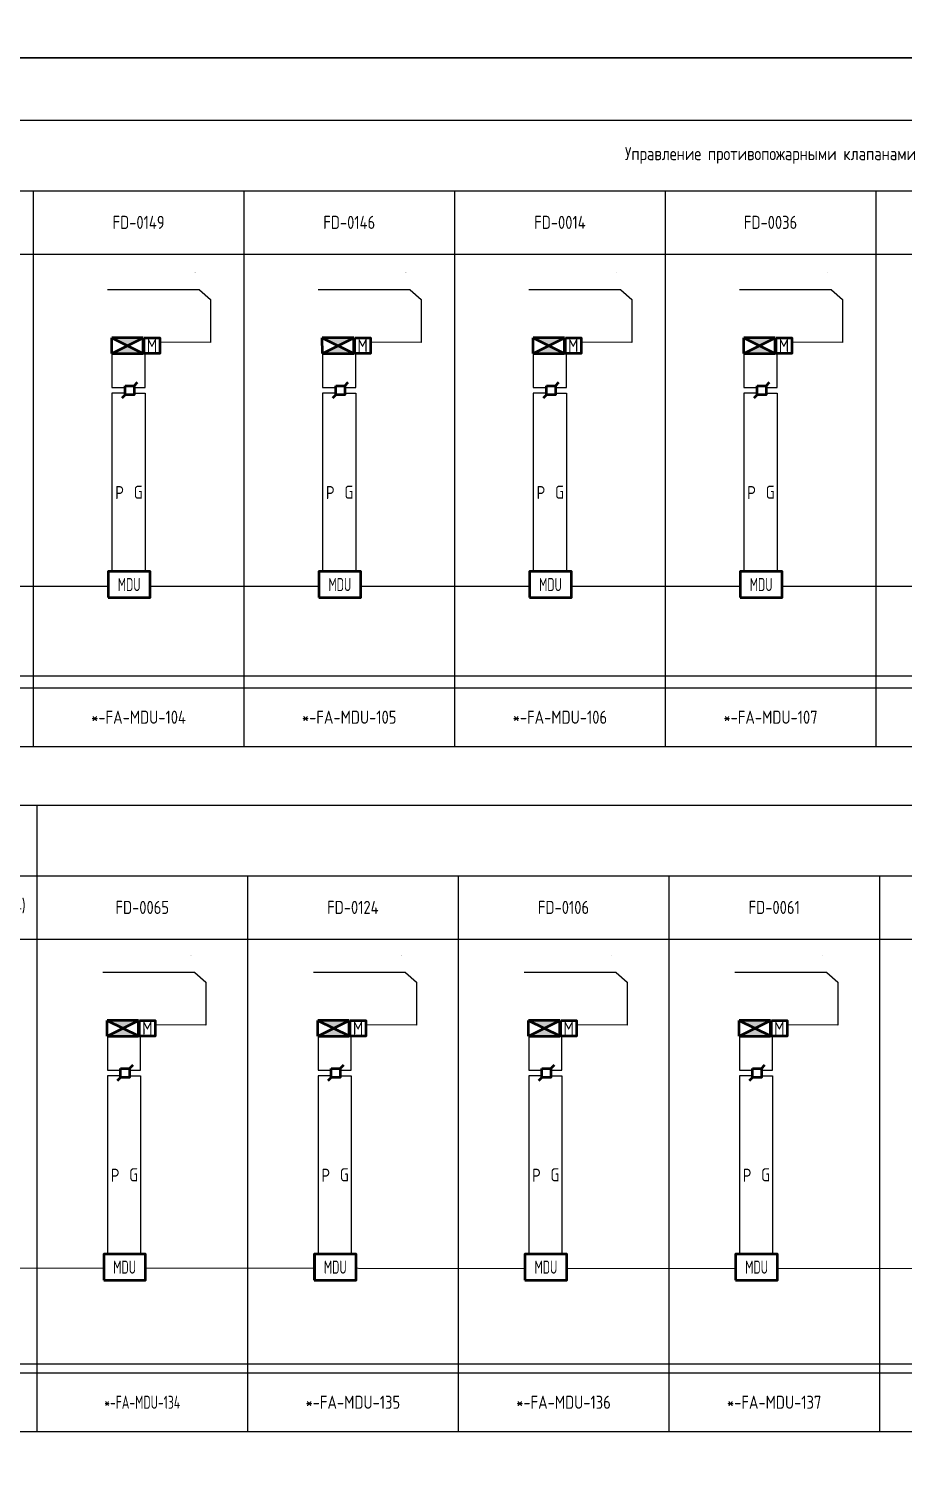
# Model space of a CAD drawing. Header units: millimetres. Extents: x 127230 to 906013, y -355313 to -209225.
# Drawn here: x 224820 to 241507, y -312322 to -284681 of the extents above; entities that cross this region are included whole.
import ezdxf
from ezdxf.enums import TextEntityAlignment as Align

# ---------------------------------------------------------------- set-up
doc = ezdxf.new("R2018")
doc.units = ezdxf.units.MM
doc.linetypes.add('Cплошная', pattern=[0])
for name, color, linetype, lineweight in [('14', 250, 'Continuous', 0), ('GM_кабель_СПС', 6, 'Continuous', 25), ('АТ_ПС_ИП_025', 1, 'Continuous', 25), ('АТ_ПС_ППКП_025', 5, 'Continuous', 25), ('АТ_ПС_Текст_025', 7, 'Continuous', 25), ('АТ_ПС_Трасса_100', 1, 'Continuous', 100)]:
    doc.layers.add(name, color=color, linetype=linetype, lineweight=lineweight)
doc.layers.add('ПС2', color=230, linetype='Continuous')
doc.styles.add('GLE_OASR_TextStyle', font='GOST2304A.ttf')
doc.styles.get("Standard").update_dxf_attribs({"font": 'gost_0.ttf'})
doc.styles.add('ГОСТ 2.304', font='CS_Gost2304.shx', dxfattribs={"width": 0.8})
doc.styles.add('Текст Т', font='isocpeur.ttf')

# ---------------------------------------------------------------- blocks, each defined once
blk = doc.blocks.new('*U53')
at = {"color": 0, "lineweight": 30, "width": 1.001, "flags": 104}
blk.add_attdef('ТЕКСТ1', text='', height=2.5, dxfattribs=at).set_placement((0.55, 3.27), align=Align.TOP_LEFT)
at = {"color": 0, "lineweight": 0}
blk.add_wipeout([(0, 4.3), (16.02, 4.3), (16.02, 0), (0, 0)], dxfattribs=at)
blk = doc.blocks.new('*U54')
at = {"color": 0, "lineweight": 30, "width": 1.001, "flags": 104}
blk.add_attdef('ТЕКСТ1', text='', height=2.5, dxfattribs=at).set_placement((0.55, 3.27), align=Align.TOP_LEFT)
at = {"color": 0, "lineweight": 0}
blk.add_wipeout([(0, 4.3), (21.07, 4.3), (21.07, 0), (0, 0)], dxfattribs=at)
blk = doc.blocks.new('*U49')
at = {"linetype": 'Continuous', "lineweight": 25}
blk.add_wipeout([(-1.5, -1.5), (-1.5, 1.5), (1.5, 1.5), (1.5, -1.5)], dxfattribs=at)
at = {"color": 0, "linetype": 'Continuous', "lineweight": -2}
for p, q in [((1.5, 1.5), (2.63, 2.63)), ((-1.5, -1.5), (-2.63, -2.63))]:
    blk.add_line(p, q, dxfattribs=at)
blk.add_lwpolyline([(-1.5, 1.5), (1.5, 1.5), (1.5, -1.5), (-1.5, -1.5)], close=True, dxfattribs=at)
blk = doc.blocks.new('*U52')
at = {"linetype": 'Continuous', "lineweight": -2}
h = blk.add_hatch(color=0, dxfattribs=at)
h.dxf.hatch_style = 1
h.paths.add_polyline_path([(-6, 2.97), (-2.98, 1.48), (0, 2.97)])
h.paths.add_polyline_path([(-2.98, 1.48), (-6, -0.03), (0, -0.03), (0, 0)])
at = {"color": 0, "linetype": 'Continuous', "lineweight": -2}
for p, q in [((-6, -0.03), (-6, 2.97)), ((0, 2.97), (-6, 2.97)), ((-6, 2.97), (0, 0)), ((-6, -0.03), (0, 2.97)), ((0, -0.03), (0, 2.97)), ((0, 1.47), (0.18, 1.47)), ((-6, -0.03), (0, -0.03))]:
    blk.add_line(p, q, dxfattribs=at)
blk.add_lwpolyline([(0.18, 2.97), (3.18, 2.97), (3.18, -0.03), (0.18, -0.03)], close=True, dxfattribs=at)
at = {"color": 0, "linetype": 'Continuous', "lineweight": -2, "style": 'GLE_OASR_TextStyle'}
blk.add_text('М', height=2.5, dxfattribs=at).set_placement((1.68, 1.47), align=Align.MIDDLE_CENTER)
blk = doc.blocks.new('*U51')
at = {"color": 0, "linetype": 'Continuous', "lineweight": -2}
blk.add_lwpolyline([(-8, -0.03), (0, -0.03), (0, 4.97), (-8, 4.97)], close=True, dxfattribs=at)
at = {"color": 0, "linetype": 'Continuous', "lineweight": -2, "style": 'ГОСТ 2.304', "width": 0.8, "flags": 4}
blk.add_attdef('НАДПИСЬ', text='', height=2.5, dxfattribs=at).set_placement((-4, 2.47), align=Align.MIDDLE_CENTER)
blk = doc.blocks.new('*U50')
at = {"color": 0, "lineweight": 0}
blk.add_wipeout([(-2.08, 6.13), (-19.65, 6.12), (-19.65, 1.83), (-2.08, 1.83)], dxfattribs=at)
at = {"color": 0, "linetype": 'Cплошная', "lineweight": 25}
for q in [(-19.65, 1.83), (0, 0)]:
    blk.add_line((-2.08, 1.83), q, dxfattribs=at)
at = {"color": 0, "lineweight": 30, "flags": 104}
blk.add_attdef('ТЕКСТ1', text='', height=2.5, dxfattribs=at).set_placement((-2.99, 5.1), align=Align.TOP_RIGHT)
blk = doc.blocks.new('*T86')
at = {"color": 7, "linetype": 'ByBlock', "transparency": 16777216}
for p, q in [((0, 0), (84455, 0)), ((0, 0), (0, -1346)), ((60325, 0), (60325, -11956)), ((64347, 0), (64347, -11956)), ((80433, 0), (80433, -11956)), ((84455, 0), (84455, -11956)), ((144780, 0), (144780, -11956)), ((0, -1346), (144780, -1346)), ((4022, -1346), (4022, -11956)), ((8043, -1346), (8043, -11956)), ((12065, -1346), (12065, -11956)), ((16087, -1346), (16087, -11956)), ((20108, -1346), (20108, -11956)), ((24130, -1346), (24130, -11956)), ((28152, -1346), (28152, -11956)), ((32173, -1346), (32173, -11956)), ((36195, -1346), (36195, -11956)), ((40217, -1346), (40217, -11956)), ((44238, -1346), (44238, -11956)), ((48260, -1346), (48260, -11956)), ((52282, -1346), (52282, -11956)), ((56303, -1346), (56303, -11956)), ((68368, -1346), (68368, -11956)), ((72390, -1346), (72390, -11956)), ((76412, -1346), (76412, -11956)), ((88477, -1346), (88477, -11956)), ((92498, -1346), (92498, -11956)), ((96520, -1346), (96520, -11956)), ((100542, -1346), (100542, -11956)), ((104563, -1346), (104563, -11956)), ((108585, -1346), (108585, -11956)), ((112607, -1346), (112607, -11956)), ((116628, -1346), (116628, -11956)), ((120650, -1346), (120650, -11956)), ((124672, -1346), (124672, -11956)), ((128693, -1346), (128693, -11956)), ((132715, -1346), (132715, -11956)), ((136737, -1346), (136737, -11956)), ((140758, -1346), (140758, -11956)), ((0, -2556), (144780, -2556)), ((0, -2556), (0, -11956)), ((0, -10838), (144780, -10838)), ((0, -11956), (144780, -11956))]:
    blk.add_line(p, q, dxfattribs=at)
at = {"color": 0, "linetype": 'ByBlock', "lineweight": -2, "transparency": 16777216}
for p, q in [((84455, 0), (144780, 0)), ((0, -1346), (0, -2556))]:
    blk.add_line(p, q, dxfattribs=at)
at = {"color": 7, "transparency": 16777216, "char_height": 250, "attachment_point": 5, "style": 'GLE_OASR_TextStyle'}
for s, insert, width in [('Управление противопожарными клапанами', (30162, -673), 60323.8), ('{\\C7;Управление противопожарными клапанами}', (72390, -673), 16085.47), ('Управление противопожарными клапанами', (114618, -673), 60323.8), ('Дистанционный пуск ^Jсистемы дымоудаления', (62336, -1951), 4020.47), ('Дистанционный пуск ^Jсистемы дымоудаления', (82444, -1951), 4020.47), ('FD-0145', (2011, -1951), 4020.47), ('FD-0015', (6032, -1951), 4020.47), ('FD-0037', (10054, -1951), 4020.47), ('SD-0005', (14076, -1951), 4020.47), ('FD-0149', (18097, -1951), 4020.47), ('FD-0146', (22119, -1951), 4020.47), ('FD-0014', (26141, -1951), 4020.47), ('FD-0036', (30162, -1951), 4020.47), ('FD-0157', (34184, -1951), 4020.47), ('FD-0156', (38206, -1951), 4020.47), ('FD-0013', (42227, -1951), 4020.47), ('FD-0147', (46249, -1951), 4020.47), ('FD-0035', (50271, -1951), 4020.47), ('FD-0099', (54292, -1951), 4020.47), ('FD-0047', (58314, -1951), 4020.47), ('FD-0012', (66357, -1951), 4020.47), ('FD-0034', (70379, -1951), 4020.47), ('FD-122', (74401, -1951), 4020.47), ('FD-0135', (78422, -1951), 4020.47), ('SD-0003', (86466, -1951), 4020.47), ('FD-0011', (90488, -1951), 4020.47), ('FD-0054', (94509, -1951), 4020.47), ('FD-0068', (98531, -1951), 4020.47), ('FD-0088', (102553, -1951), 4020.47), ('FD-0086', (106574, -1951), 4020.47), ('FD-0110', (110596, -1951), 4020.47), ('FD-119', (114618, -1951), 4020.47), ('FD-0134', (118639, -1951), 4020.47), ('FD-0059', (122661, -1951), 4020.47), ('FD-0098', (126683, -1951), 4020.47), ('FD-0062', (130704, -1951), 4020.47), ('FD-0066', (134726, -1951), 4020.47), ('FD-0126', (138748, -1951), 4020.47), ('FD-0117', (142769, -1951), 4020.47), ('*-FA-MDU-100', (2011, -11397), 4020.47), ('*-FA-MDU-101', (6032, -11397), 4020.47), ('*-FA-MDU-102', (10054, -11397), 4020.47), ('*-FA-MDU-103', (14076, -11397), 4020.47), ('*-FA-MDU-104', (18097, -11397), 4020.47), ('*-FA-MDU-105', (22119, -11397), 4020.47), ('*-FA-MDU-106', (26141, -11397), 4020.47), ('*-FA-MDU-107', (30162, -11397), 4020.47), ('*-FA-MDU-108', (34184, -11397), 4020.47), ('*-FA-MDU-109', (38206, -11397), 4020.47), ('*-FA-MDU-110', (42227, -11397), 4020.47), ('*-FA-MDU-111', (46249, -11397), 4020.47), ('*-FA-MDU-112', (50271, -11397), 4020.47), ('*-FA-MDU-113', (54292, -11397), 4020.47), ('*-FA-MDU-114', (58314, -11397), 4020.47), ('*-FA-SIB-12.1', (62336, -11397), 4020.47), ('*-FA-MDU-115', (66357, -11397), 4020.47), ('*-FA-MDU-116', (70379, -11397), 4020.47), ('*-FA-MDU-117', (74401, -11397), 4020.47), ('*-FA-MDU-118', (78422, -11397), 4020.47), ('*-FA-SIB-12.2', (82444, -11397), 4020.47), ('*-FA-MDU-119', (86466, -11397), 4020.47), ('*-FA-MDU-120', (90488, -11397), 4020.47), ('*-FA-MDU-121', (94509, -11397), 4020.47), ('*-FA-MDU-122', (98531, -11397), 4020.47), ('*-FA-MDU-123', (102553, -11397), 4020.47), ('*-FA-MDU-124', (106574, -11397), 4020.47), ('*-FA-MDU-125', (110596, -11397), 4020.47), ('*-FA-MDU-126', (114618, -11397), 4020.47), ('*-FA-MDU-127', (118639, -11397), 4020.47), ('*-FA-MDU-128', (122661, -11397), 4020.47), ('*-FA-MDU-129', (126683, -11397), 4020.47), ('*-FA-MDU-130', (130704, -11397), 4020.47), ('*-FA-MDU-131', (134726, -11397), 4020.47), ('*-FA-MDU-132', (138748, -11397), 4020.47), ('*-FA-MDU-133', (142769, -11397), 4020.47)]:
    blk.add_mtext(s, dxfattribs=dict(at, insert=insert, width=width))
at = {"color": 0, "transparency": 16777216, "char_height": 0.18, "width": 4020.47, "attachment_point": 5, "style": 'Текст Т'}
for insert in [(62336, -673), (82444, -673)]:
    blk.add_mtext('Управление противопожарными клапанами', dxfattribs=dict(at, insert=insert))
blk = doc.blocks.new('*T87')
at = {"color": 0, "linetype": 'ByBlock', "lineweight": -2, "transparency": 16777216}
blk.add_line((0, 0), (88505, 0), dxfattribs=at)
at = {"color": 7, "linetype": 'ByBlock', "transparency": 16777216}
for p, q in [((0, 0), (0, -11956)), ((8043, 0), (8043, -11956)), ((16087, 0), (16087, -11956)), ((88505, 0), (88505, -11956)), ((0, -1346), (88505, -1346)), ((20108, -1346), (20108, -11956)), ((24130, -1346), (24130, -11956)), ((28152, -1346), (28152, -11956)), ((32173, -1346), (32173, -11956)), ((36195, -1346), (36195, -11956)), ((40217, -1346), (40217, -11956)), ((44238, -1346), (44238, -11956)), ((48260, -1346), (48260, -11956)), ((52282, -1346), (52282, -11956)), ((56303, -1346), (56303, -11956)), ((60325, -1346), (60325, -11956)), ((64347, -1346), (64347, -11956)), ((68368, -1346), (68368, -11956)), ((72418, -1346), (72418, -11956)), ((76440, -1346), (76440, -11956)), ((80462, -1346), (80462, -11956)), ((84483, -1346), (84483, -11956)), ((0, -2556), (88505, -2556)), ((0, -10838), (88505, -10838)), ((0, -11956), (88505, -11956))]:
    blk.add_line(p, q, dxfattribs=at)
at = {"color": 7, "transparency": 16777216, "char_height": 250, "attachment_point": 5}
for s, insert, width, style in [('Отключение вытяжной вентиляции, кондиционирования, электроконвекторов**', (4022, -673), 8042.13, 'GLE_OASR_TextStyle'), ('Отключение приточно-вытяжной вентиляции', (12065, -673), 8042.13, 'GLE_OASR_TextStyle'), ('Управление противопожарными клапанами', (52296, -673), 72417.13, 'GLE_OASR_TextStyle'), ('Отключение F0-51-010-NHC23^J/F0-51-010-NHC22/F0-51-010-NHC14 от Щита F0-51-010-NHC21', (4022, -1951), 8042.13, 'GLE_OASR_TextStyle'), ('Отключение П2 (FA-0002A)/П2р (FA-0002В)/ПВ4 (FAB-0004)', (12065, -1951), 8042.13, 'GLE_OASR_TextStyle'), ('FD-0065', (18098, -1951), 4020.47, 'GLE_OASR_TextStyle'), ('FD-0124', (22119, -1951), 4020.47, 'GLE_OASR_TextStyle'), ('FD-0106', (26141, -1951), 4020.47, 'GLE_OASR_TextStyle'), ('FD-0061', (30163, -1951), 4020.47, 'GLE_OASR_TextStyle'), ('FD-0116', (34184, -1951), 4020.47, 'GLE_OASR_TextStyle'), ('FD-0107', (38206, -1951), 4020.47, 'GLE_OASR_TextStyle'), ('FD-0048', (42228, -1951), 4020.47, 'GLE_OASR_TextStyle'), ('FD-0094', (46249, -1951), 4020.47, 'GLE_OASR_TextStyle'), ('FD-0049', (50271, -1951), 4020.47, 'GLE_OASR_TextStyle'), ('FD-0050', (54293, -1951), 4020.47, 'GLE_OASR_TextStyle'), ('FD-0100', (58314, -1951), 4020.47, 'GLE_OASR_TextStyle'), ('FD-0148', (62336, -1951), 4020.47, 'GLE_OASR_TextStyle'), ('FD-0127', (66358, -1951), 4020.47, 'GLE_OASR_TextStyle'), ('FD-0128', (70393, -1951), 4048.8, 'GLE_OASR_TextStyle'), ('FD-0101', (74429, -1951), 4020.47, 'GLE_OASR_TextStyle'), ('FD-0017', (78451, -1951), 4020.47, 'GLE_OASR_TextStyle'), ('FD-0016', (82473, -1951), 4020.47, 'GLE_OASR_TextStyle'), ('FD-0144', (86494, -1951), 4020.47, 'GLE_OASR_TextStyle'), (' *-FA-MR1-12.1', (4022, -11397), 8042.13, 'GLE_OASR_TextStyle'), (' *-FA-MR4-12.2', (12065, -11397), 8042.13, 'GLE_OASR_TextStyle'), ('*-FA-MDU-134', (18098, -11397), 4020.47, 'ГОСТ 2.304'), ('*-FA-MDU-135', (22119, -11397), 4020.47, 'GLE_OASR_TextStyle'), ('*-FA-MDU-136', (26141, -11397), 4020.47, 'GLE_OASR_TextStyle'), ('*-FA-MDU-137', (30163, -11397), 4020.47, 'GLE_OASR_TextStyle'), ('*-FA-MDU-138', (34184, -11397), 4020.47, 'GLE_OASR_TextStyle'), ('*-FA-MDU-139', (38206, -11397), 4020.47, 'GLE_OASR_TextStyle'), ('*-FA-MDU-140', (42228, -11397), 4020.47, 'GLE_OASR_TextStyle'), ('*-FA-MDU-141', (46249, -11397), 4020.47, 'GLE_OASR_TextStyle'), ('*-FA-MDU-142', (50271, -11397), 4020.47, 'GLE_OASR_TextStyle'), ('*-FA-MDU-143', (54293, -11397), 4020.47, 'GLE_OASR_TextStyle'), ('*-FA-MDU-144', (58314, -11397), 4020.47, 'GLE_OASR_TextStyle'), ('*-FA-MDU-145', (62336, -11397), 4020.47, 'GLE_OASR_TextStyle'), ('*-FA-MDU-146', (66358, -11397), 4020.47, 'GLE_OASR_TextStyle'), ('*-FA-MDU-147', (70393, -11397), 4048.8, 'GLE_OASR_TextStyle'), ('*-FA-MDU-148', (74429, -11397), 4020.47, 'GLE_OASR_TextStyle'), ('*-FA-MDU-149', (78451, -11397), 4020.47, 'GLE_OASR_TextStyle'), ('*-FA-MDU-150', (82473, -11397), 4020.47, 'GLE_OASR_TextStyle'), ('*-FA-MDU-151', (86494, -11397), 4020.47, 'GLE_OASR_TextStyle')]:
    blk.add_mtext(s, dxfattribs=dict(at, insert=insert, width=width, style=style))

msp = doc.modelspace()

# ---------------------------------------------------------------- linework, layer by layer
at = {"color": 18, "true_color": 0x000000}
for points in [[(204063, -285232), (370338, -285232), (370338, -257273), (204063, -257273)], [(204084, -313190), (370338, -313190), (370338, -285232), (204084, -285232)]]:
    msp.add_lwpolyline(points, close=True, dxfattribs=at)
at = {"layer": '14', "color": 6, "lineweight": 25}
for points in [[(226404, -290878), (226404, -291528), (226656, -291528)], [(230426, -290878), (230426, -291528), (230678, -291528)], [(234447, -290878), (234447, -291528), (234699, -291528)], [(238469, -290878), (238469, -291528), (238721, -291528)], [(226317, -303908), (226317, -304557), (226569, -304557)], [(230339, -303908), (230339, -304557), (230591, -304557)], [(234361, -303908), (234361, -304557), (234613, -304557)], [(238382, -303908), (238382, -304557), (238634, -304557)]]:
    msp.add_lwpolyline(points, dxfattribs=at)
at = {"layer": 'GM_кабель_СПС'}
msp.add_lwpolyline([(205506, -267430), (205280, -267430), (205280, -295319), (353314, -295319), (353314, -297032), (209096, -297032), (209098, -308326), (297114, -308354), (297114, -310167), (205049, -310167), (205049, -267330), (205506, -267330)], dxfattribs=at)
at = {"layer": 'АТ_ПС_Трасса_100', "color": 92, "lineweight": 25, "ltscale": 100}
for points in [[(226829, -291528), (227037, -291528), (227037, -290879)], [(230850, -291528), (231058, -291528), (231058, -290879)], [(234872, -291528), (235080, -291528), (235080, -290879)], [(238894, -291528), (239102, -291528), (239102, -290879)], [(226829, -291635), (227037, -291635), (227037, -295037)], [(230850, -291635), (231058, -291635), (231058, -295037)], [(234872, -291635), (235080, -291635), (235080, -295037)], [(238894, -291635), (239102, -291635), (239102, -295037)], [(226742, -304557), (226950, -304557), (226950, -303909)], [(230763, -304557), (230972, -304557), (230972, -303909)], [(234785, -304557), (234993, -304557), (234993, -303909)], [(238807, -304557), (239015, -304557), (239015, -303909)], [(226742, -304664), (226950, -304664), (226950, -308066)], [(230763, -304664), (230972, -304664), (230972, -308066)], [(234785, -304664), (234993, -304664), (234993, -308066)], [(238807, -304664), (239015, -304664), (239015, -308066)]]:
    msp.add_lwpolyline(points, dxfattribs=at)
at = {"layer": 'АТ_ПС_Трасса_100', "color": 6, "lineweight": 25, "ltscale": 100}
for points in [[(226656, -291635), (226404, -291635), (226404, -295037)], [(230678, -291635), (230426, -291635), (230426, -295037)], [(234699, -291635), (234447, -291635), (234447, -295037)], [(238721, -291635), (238469, -291635), (238469, -295037)], [(226569, -304664), (226317, -304664), (226317, -308066)], [(230591, -304664), (230339, -304664), (230339, -308066)], [(234613, -304664), (234361, -304664), (234361, -308066)], [(238634, -304664), (238382, -304664), (238382, -308066)]]:
    msp.add_lwpolyline(points, dxfattribs=at)

# ---------------------------------------------------------------- block references
msp.add_blockref('*T87', (208884, -299498))
at = {"layer": 'ПС2', "color": 5, "lineweight": 50, "transparency": 33554687, "xscale": 100, "yscale": 100, "zscale": 100, "rotation": 0.1250381865928775}
for p in [(227000, -290873), (231021, -290873), (235043, -290873), (239065, -290873), (226913, -303903), (230935, -303903), (234956, -303903), (238978, -303903)]:
    msp.add_blockref('*U52', p, dxfattribs=at)

# ---------------------------------------------------------------- texts
at = {"layer": 'АТ_ПС_Текст_025', "char_height": 250, "attachment_point": 5, "style": 'GLE_OASR_TextStyle'}
for s, insert in [('P', (226550, -293532)), ('G', (226906, -293524)), ('P', (230572, -293532)), ('G', (230927, -293524)), ('P', (234594, -293532)), ('G', (234949, -293524)), ('P', (238615, -293532)), ('G', (238971, -293524)), ('P', (226464, -306562)), ('G', (226819, -306553)), ('P', (230485, -306562)), ('G', (230841, -306553)), ('P', (234507, -306562)), ('G', (234862, -306553)), ('P', (238529, -306562)), ('G', (238884, -306553))]:
    msp.add_mtext_dynamic_manual_height_columns(s, width=1237.88, gutter_width=12.5, heights=[0], dxfattribs=dict(at, insert=insert))

# ---------------------------------------------------------------- next in the draw order: block references
at = {"layer": 'АТ_ПС_ИП_025', "lineweight": 50, "xscale": 57.51779866433964, "yscale": 57.51779866433964, "zscale": 57.51779866433964}
for p in [(226742, -291577), (230764, -291577), (234786, -291577), (238807, -291577), (226655, -304607), (230677, -304607), (234699, -304607), (238720, -304607)]:
    msp.add_blockref('*U49', p, dxfattribs=at)
at = {"layer": 'АТ_ПС_Текст_025', "linetype": 'Continuous'}
ref = msp.add_blockref('*U50', (228284, -289846), dxfattribs=dict(at, xscale=100, yscale=100, zscale=100))
lines = msp.add_mtext('230 В AC*** ', dxfattribs={"layer": '0', "color": 0, "insert": (227985, -289336), "char_height": 2.5, "attachment_point": 1})
ref.add_attrib('ТЕКСТ1', '', (227985, -289336), dxfattribs={"flags": 104}).embed_mtext(lines)
ref = msp.add_blockref('*U50', (232306, -289846), dxfattribs=dict(at, xscale=100, yscale=100, zscale=100))
lines = msp.add_mtext('230 В AC*** ', dxfattribs={"layer": '0', "color": 0, "insert": (232007, -289336), "char_height": 2.5, "attachment_point": 1})
ref.add_attrib('ТЕКСТ1', '', (232007, -289336), dxfattribs={"flags": 104}).embed_mtext(lines)
ref = msp.add_blockref('*U50', (236327, -289846), dxfattribs=dict(at, xscale=100, yscale=100, zscale=100))
lines = msp.add_mtext('230 В AC*** ', dxfattribs={"layer": '0', "color": 0, "insert": (236028, -289336), "char_height": 2.5, "attachment_point": 1})
ref.add_attrib('ТЕКСТ1', '', (236028, -289336), dxfattribs={"flags": 104}).embed_mtext(lines)
ref = msp.add_blockref('*U50', (240349, -289846), dxfattribs=dict(at, xscale=100, yscale=100, zscale=100))
lines = msp.add_mtext('230 В AC*** ', dxfattribs={"layer": '0', "color": 0, "insert": (240050, -289336), "char_height": 2.5, "attachment_point": 1})
ref.add_attrib('ТЕКСТ1', '', (240050, -289336), dxfattribs={"flags": 104}).embed_mtext(lines)
at = {"layer": 'АТ_ПС_Текст_025', "transparency": 33554636}
ref = msp.add_blockref('*U53', (227095, -291703), dxfattribs=dict(at, xscale=99.99980000000001, yscale=99.99980000000001, zscale=99.99980000000001))
lines = msp.add_mtext('\\W1.0010;*FA-XK-104', dxfattribs={"layer": '0', "color": 0, "insert": (227150, -291376), "char_height": 2.5, "attachment_point": 1})
ref.add_attrib('ТЕКСТ1', '', (227150, -291376), dxfattribs={"flags": 104}).embed_mtext(lines)
ref = msp.add_blockref('*U53', (231117, -291703), dxfattribs=dict(at, xscale=99.99980000000001, yscale=99.99980000000001, zscale=99.99980000000001))
lines = msp.add_mtext('\\W1.0010;*FA-XK-105', dxfattribs={"layer": '0', "color": 0, "insert": (231172, -291376), "char_height": 2.5, "attachment_point": 1})
ref.add_attrib('ТЕКСТ1', '', (231172, -291376), dxfattribs={"flags": 104}).embed_mtext(lines)
ref = msp.add_blockref('*U53', (235139, -291703), dxfattribs=dict(at, xscale=99.99980000000001, yscale=99.99980000000001, zscale=99.99980000000001))
lines = msp.add_mtext('\\W1.0010;*FA-XK-106', dxfattribs={"layer": '0', "color": 0, "insert": (235193, -291376), "char_height": 2.5, "attachment_point": 1})
ref.add_attrib('ТЕКСТ1', '', (235193, -291376), dxfattribs={"flags": 104}).embed_mtext(lines)
ref = msp.add_blockref('*U53', (239160, -291703), dxfattribs=dict(at, xscale=99.99980000000001, yscale=99.99980000000001, zscale=99.99980000000001))
lines = msp.add_mtext('\\W1.0010;*FA-XK-107', dxfattribs={"layer": '0', "color": 0, "insert": (239215, -291376), "char_height": 2.5, "attachment_point": 1})
ref.add_attrib('ТЕКСТ1', '', (239215, -291376), dxfattribs={"flags": 104}).embed_mtext(lines)
at = {"layer": 'АТ_ПС_Текст_025', "transparency": 33554636, "xscale": 99.99980000000001, "yscale": 99.99980000000001, "zscale": 99.99980000000001, "rotation": 90.0000000004073}
for p in [(226288, -294266), (227554, -294266), (230310, -294266), (231575, -294266), (234332, -294266), (235597, -294266), (238353, -294266), (239619, -294266), (226201, -307295), (227467, -307295), (230223, -307295), (231488, -307295), (234245, -307295), (235510, -307295), (238266, -307295), (239532, -307295)]:
    msp.add_blockref('*U54', p, dxfattribs=at)
at = {"layer": 'АТ_ПС_Текст_025', "linetype": 'Continuous'}
ref = msp.add_blockref('*U50', (228197, -302876), dxfattribs=dict(at, xscale=100, yscale=100, zscale=100))
lines = msp.add_mtext('230 В AC*** ', dxfattribs={"layer": '0', "color": 0, "insert": (227898, -302366), "char_height": 2.5, "attachment_point": 1})
ref.add_attrib('ТЕКСТ1', '', (227898, -302366), dxfattribs={"flags": 104}).embed_mtext(lines)
ref = msp.add_blockref('*U50', (232219, -302876), dxfattribs=dict(at, xscale=100, yscale=100, zscale=100))
lines = msp.add_mtext('230 В AC*** ', dxfattribs={"layer": '0', "color": 0, "insert": (231920, -302366), "char_height": 2.5, "attachment_point": 1})
ref.add_attrib('ТЕКСТ1', '', (231920, -302366), dxfattribs={"flags": 104}).embed_mtext(lines)
ref = msp.add_blockref('*U50', (236240, -302876), dxfattribs=dict(at, xscale=100, yscale=100, zscale=100))
lines = msp.add_mtext('230 В AC*** ', dxfattribs={"layer": '0', "color": 0, "insert": (235942, -302366), "char_height": 2.5, "attachment_point": 1})
ref.add_attrib('ТЕКСТ1', '', (235942, -302366), dxfattribs={"flags": 104}).embed_mtext(lines)
ref = msp.add_blockref('*U50', (240262, -302876), dxfattribs=dict(at, xscale=100, yscale=100, zscale=100))
lines = msp.add_mtext('230 В AC*** ', dxfattribs={"layer": '0', "color": 0, "insert": (239963, -302366), "char_height": 2.5, "attachment_point": 1})
ref.add_attrib('ТЕКСТ1', '', (239963, -302366), dxfattribs={"flags": 104}).embed_mtext(lines)
at = {"layer": 'АТ_ПС_Текст_025', "transparency": 33554636}
ref = msp.add_blockref('*U53', (227008, -304733), dxfattribs=dict(at, xscale=99.99980000000001, yscale=99.99980000000001, zscale=99.99980000000001))
lines = msp.add_mtext('\\W1.0010;*FA-XK-134', dxfattribs={"layer": '0', "color": 0, "insert": (227063, -304405), "char_height": 2.5, "attachment_point": 1})
ref.add_attrib('ТЕКСТ1', '', (227063, -304405), dxfattribs={"flags": 104}).embed_mtext(lines)
ref = msp.add_blockref('*U53', (231030, -304733), dxfattribs=dict(at, xscale=99.99980000000001, yscale=99.99980000000001, zscale=99.99980000000001))
lines = msp.add_mtext('\\W1.0010;*FA-XK-135', dxfattribs={"layer": '0', "color": 0, "insert": (231085, -304405), "char_height": 2.5, "attachment_point": 1})
ref.add_attrib('ТЕКСТ1', '', (231085, -304405), dxfattribs={"flags": 104}).embed_mtext(lines)
ref = msp.add_blockref('*U53', (235052, -304733), dxfattribs=dict(at, xscale=99.99980000000001, yscale=99.99980000000001, zscale=99.99980000000001))
lines = msp.add_mtext('\\W1.0010;*FA-XK-136', dxfattribs={"layer": '0', "color": 0, "insert": (235106, -304405), "char_height": 2.5, "attachment_point": 1})
ref.add_attrib('ТЕКСТ1', '', (235106, -304405), dxfattribs={"flags": 104}).embed_mtext(lines)
ref = msp.add_blockref('*U53', (239073, -304733), dxfattribs=dict(at, xscale=99.99980000000001, yscale=99.99980000000001, zscale=99.99980000000001))
lines = msp.add_mtext('\\W1.0010;*FA-XK-137', dxfattribs={"layer": '0', "color": 0, "insert": (239128, -304405), "char_height": 2.5, "attachment_point": 1})
ref.add_attrib('ТЕКСТ1', '', (239128, -304405), dxfattribs={"flags": 104}).embed_mtext(lines)

# ---------------------------------------------------------------- next in the draw order: wipeouts: each hides what was drawn before it
at = {"lineweight": 25}
for points in [[(226333, -295037), (227133, -295037), (227133, -295537), (226333, -295537)], [(230355, -295037), (231155, -295037), (231155, -295537), (230355, -295537)], [(234376, -295037), (235176, -295037), (235176, -295537), (234376, -295537)], [(238398, -295037), (239198, -295037), (239198, -295537), (238398, -295537)], [(226246, -308066), (227046, -308066), (227046, -308566), (226246, -308566)], [(230268, -308066), (231068, -308066), (231068, -308566), (230268, -308566)], [(234289, -308066), (235089, -308066), (235089, -308566), (234289, -308566)], [(238311, -308066), (239111, -308066), (239111, -308566), (238311, -308566)]]:
    msp.add_wipeout(points, dxfattribs=at).dxf.layer = 'АТ_ПС_Трасса_100'

# ---------------------------------------------------------------- next in the draw order: linework, layer by layer
at = {"layer": '14', "color": 6, "lineweight": 25}
for points in [[(228284, -289846), (228284, -290665), (227317, -290660)], [(232306, -289846), (232306, -290665), (231339, -290660)], [(236327, -289846), (236327, -290665), (235361, -290660)], [(240349, -289846), (240349, -290665), (239382, -290660)], [(228197, -302876), (228197, -303695), (227230, -303690)], [(232219, -302876), (232219, -303695), (231252, -303690)], [(236240, -302876), (236240, -303695), (235274, -303690)], [(240262, -302876), (240262, -303695), (239295, -303690)]]:
    msp.add_lwpolyline(points, dxfattribs=at)

# ---------------------------------------------------------------- next in the draw order: block references
msp.add_blockref('*T86', (208815, -286422))
at = {"layer": 'АТ_ПС_ППКП_025', "color": 1, "linetype": 'Continuous', "lineweight": 50}
ref = msp.add_blockref('*U51', (227133, -295533), dxfattribs=dict(at, xscale=100, yscale=100, zscale=100))
ref.add_attrib('НАДПИСЬ', 'MDU', dxfattribs={"layer": '0', "color": 0, "linetype": 'Continuous', "lineweight": -2, "height": 250, "style": 'ГОСТ 2.304', "width": 0.8}).set_placement((226733, -295287), align=Align.MIDDLE_CENTER)
ref = msp.add_blockref('*U51', (231154, -295533), dxfattribs=dict(at, xscale=100, yscale=100, zscale=100))
ref.add_attrib('НАДПИСЬ', 'MDU', dxfattribs={"layer": '0', "color": 0, "linetype": 'Continuous', "lineweight": -2, "height": 250, "style": 'ГОСТ 2.304', "width": 0.8}).set_placement((230755, -295287), align=Align.MIDDLE_CENTER)
ref = msp.add_blockref('*U51', (235176, -295533), dxfattribs=dict(at, xscale=100, yscale=100, zscale=100))
ref.add_attrib('НАДПИСЬ', 'MDU', dxfattribs={"layer": '0', "color": 0, "linetype": 'Continuous', "lineweight": -2, "height": 250, "style": 'ГОСТ 2.304', "width": 0.8}).set_placement((234776, -295287), align=Align.MIDDLE_CENTER)
ref = msp.add_blockref('*U51', (239198, -295533), dxfattribs=dict(at, xscale=100, yscale=100, zscale=100))
ref.add_attrib('НАДПИСЬ', 'MDU', dxfattribs={"layer": '0', "color": 0, "linetype": 'Continuous', "lineweight": -2, "height": 250, "style": 'ГОСТ 2.304', "width": 0.8}).set_placement((238798, -295287), align=Align.MIDDLE_CENTER)
ref = msp.add_blockref('*U51', (227046, -308563), dxfattribs=dict(at, xscale=100, yscale=100, zscale=100))
ref.add_attrib('НАДПИСЬ', 'MDU', dxfattribs={"layer": '0', "color": 0, "linetype": 'Continuous', "lineweight": -2, "height": 250, "style": 'ГОСТ 2.304', "width": 0.8}).set_placement((226646, -308316), align=Align.MIDDLE_CENTER)
ref = msp.add_blockref('*U51', (231067, -308563), dxfattribs=dict(at, xscale=100, yscale=100, zscale=100))
ref.add_attrib('НАДПИСЬ', 'MDU', dxfattribs={"layer": '0', "color": 0, "linetype": 'Continuous', "lineweight": -2, "height": 250, "style": 'ГОСТ 2.304', "width": 0.8}).set_placement((230668, -308316), align=Align.MIDDLE_CENTER)
ref = msp.add_blockref('*U51', (235089, -308563), dxfattribs=dict(at, xscale=100, yscale=100, zscale=100))
ref.add_attrib('НАДПИСЬ', 'MDU', dxfattribs={"layer": '0', "color": 0, "linetype": 'Continuous', "lineweight": -2, "height": 250, "style": 'ГОСТ 2.304', "width": 0.8}).set_placement((234689, -308316), align=Align.MIDDLE_CENTER)
ref = msp.add_blockref('*U51', (239111, -308563), dxfattribs=dict(at, xscale=100, yscale=100, zscale=100))
ref.add_attrib('НАДПИСЬ', 'MDU', dxfattribs={"layer": '0', "color": 0, "linetype": 'Continuous', "lineweight": -2, "height": 250, "style": 'ГОСТ 2.304', "width": 0.8}).set_placement((238711, -308316), align=Align.MIDDLE_CENTER)

doc.saveas('drawing.dxf')
